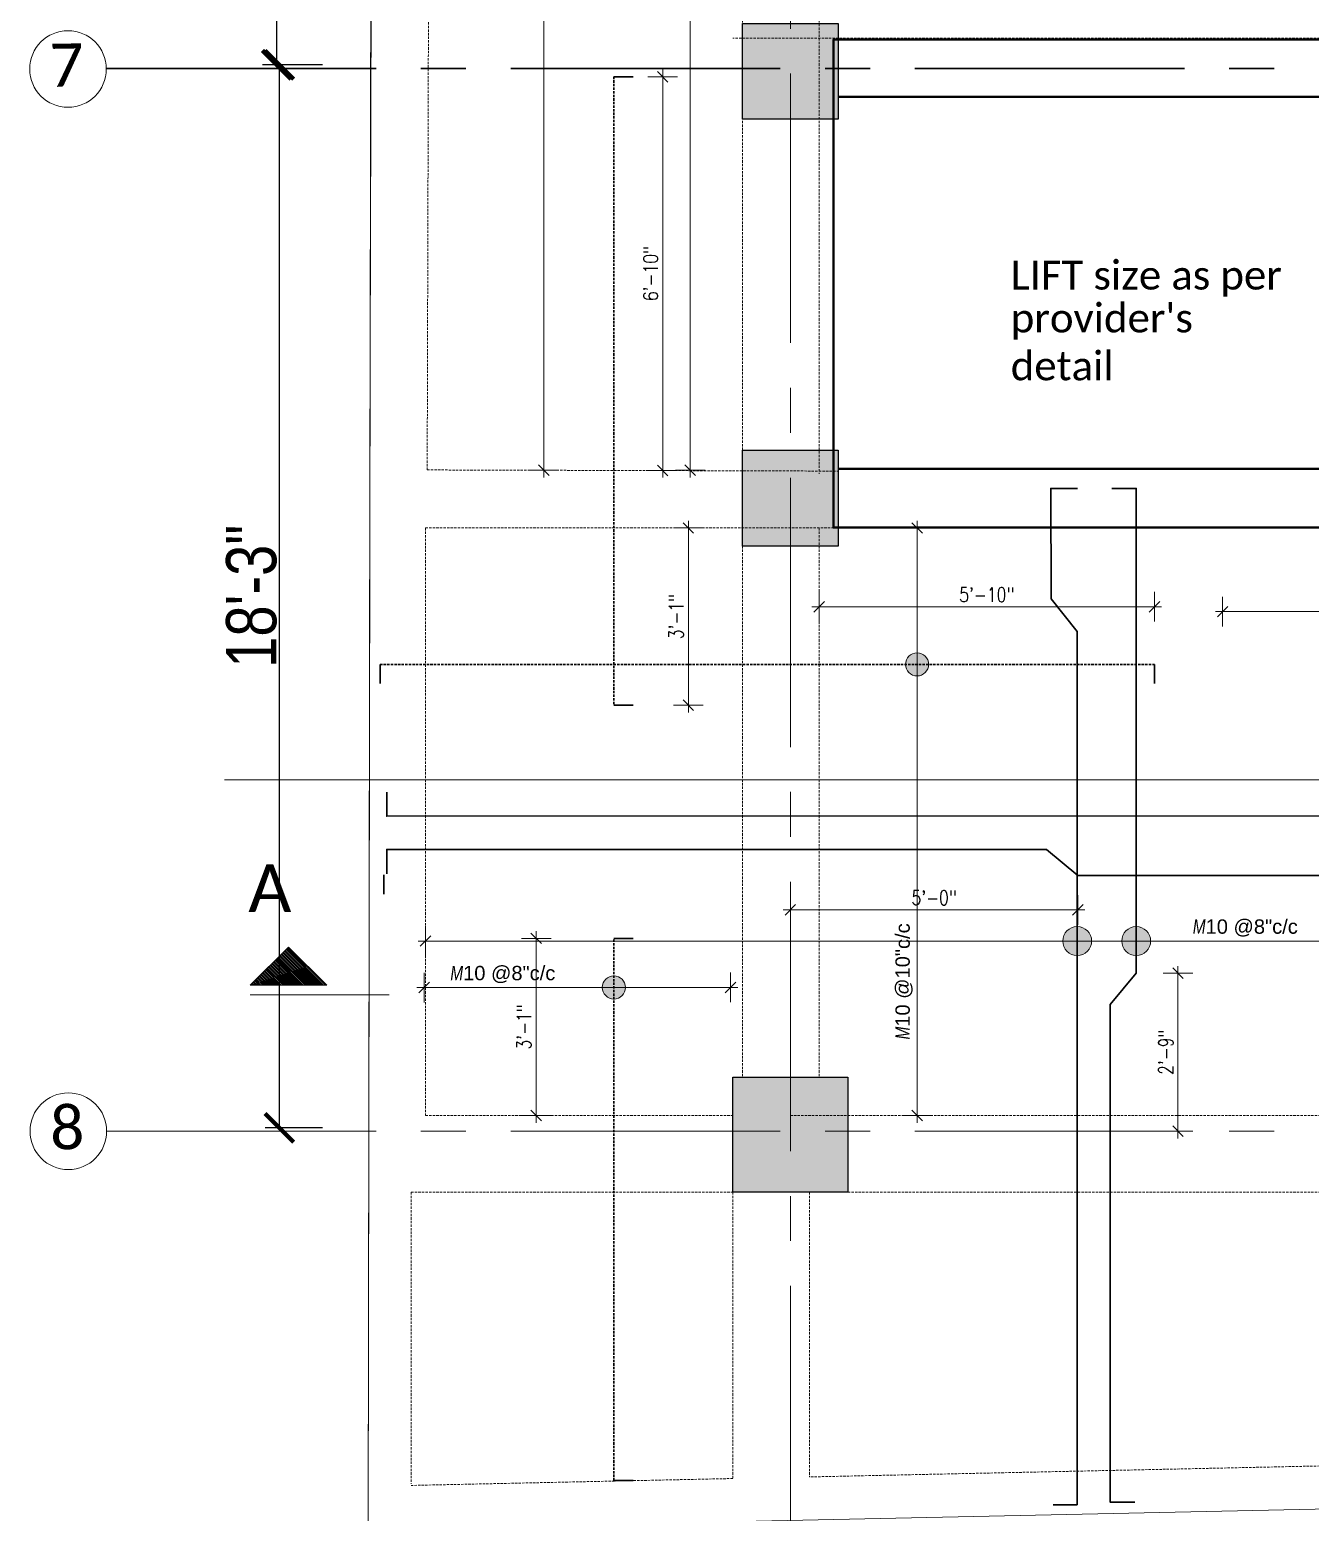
# Model space of a CAD drawing. Header units: inches. Extents: x 0 to 162649, y -36601 to -26324.
# Drawn here: x 156016.3 to 156283.7, y -27656 to -27346.3 of the extents above; entities that cross this region are included whole.
import ezdxf

# ---------------------------------------------------------------- set-up
doc = ezdxf.new("R2010")
doc.units = ezdxf.units.IN
doc.header["$MEASUREMENT"] = 0
doc.linetypes.add('CENTER2', pattern=[1.125, 0.75, -0.125, 0.125, -0.125])
doc.linetypes.add('DASHED', pattern=[0.75, 0.5, -0.25])
for name, color, linetype, lineweight in [('Dim', 1, 'Continuous', 13), ('dimention', 1, 'Continuous', 13), ('hatch', 252, 'Continuous', 0), ('Line', 31, 'Continuous', 5), ('OL_AR_Center line', 253, 'CENTER2', 13), ('OL_AR_Hatch', 253, 'Continuous', 0), ('OL_AR_SYMBOL', 1, 'Continuous', 5), ('OL_AR_Text', 140, 'Continuous', 5), ('Rein', 3, 'Continuous', 30)]:
    doc.layers.add(name, color=color, linetype=linetype, lineweight=lineweight)
doc.styles.add('1-16 Annotative Text', font='calibri.ttf', dxfattribs={"height": 0.0625})
doc.styles.add('1-8 Annotative Text', font='calibri.ttf', dxfattribs={"height": 0.125})
doc.styles.add('Arial', font='arial.ttf', dxfattribs={"width": 0.8})
doc.styles.add('rmtext', font='romans.shx', dxfattribs={"width": 0.8})
doc.dimstyles.new('Copy of DIM 48', dxfattribs={"dimscale": 48, "dimtxt": 0.0625, "dimasz": 0.046875, "dimexe": 0.0625, "dimexo": 0.015625, "dimgap": 0.015625, "dimtad": 3, "dimdec": 1, "dimzin": 3, "dimdsep": 46, "dimlunit": 4, "dimtxsty": 'rmtext', "dimblk": 'OBLIQUE', "dimcen": 0.09375, "dimdle": 0.03125, "dimclrd": 1, "dimclre": 1, "dimclrt": 2, "dimadec": 0, "dimazin": 0, "dimtfac": 0.75, "dimtdec": 1, "dimtix": 1, "dimtmove": 0, "dimatfit": 3, "dimfxl": 0.0625, "dimfxlon": 1, "dimfrac": 1, "dimtolj": 1, "dimtzin": 0, "dimlwd": -1, "dimlwe": 5, "dimarcsym": 0})
doc.dimstyles.new('Dim_OLA', dxfattribs={"dimscale": 1.5, "dimtxt": 7, "dimasz": 4, "dimexe": 2, "dimexo": 0.5, "dimgap": 0.3, "dimtad": 1, "dimdec": 0, "dimzin": 0, "dimdsep": 46, "dimlunit": 3, "dimtxsty": 'Arial', "dimblk": 'ARCHTICK', "dimcen": 0.05, "dimadec": 0, "dimazin": 0, "dimtfac": 1, "dimtdec": 0, "dimtix": 1, "dimtmove": 2, "dimatfit": 3, "dimldrblk": 'DOT', "dimfxl": 6, "dimfxlon": 1, "dimtolj": 1, "dimtzin": 0, "dimarcsym": 0})

# ---------------------------------------------------------------- blocks, each defined once
blk = doc.blocks.new('_Oblique')
for p, q in [((-0.49, -0.49), (0.49, 0.49)), ((0, -1.37), (0, 1.38))]:
    blk.add_line(p, q)
blk = doc.blocks.new('*D987')
at = {"layer": 'Defpoints', "color": 0, "transparency": 16777216}
for p in [(156201.56, -27450.4), (156201.59, -27450.4), (156200.35, -27573.09)]:
    blk.add_point(p, dxfattribs=at)
at = {"layer": 'dimention', "color": 1, "transparency": 16777216}
blk.add_line((156201.56, -27574.59), (156201.56, -27448.9), dxfattribs=at)
at = {"layer": 'dimention', "color": 1, "lineweight": 5, "transparency": 16777216}
for p, q in [((156201.56, -27450.4), (156198.56, -27450.4)), ((156201.1, -27573.09), (156204.56, -27573.09))]:
    blk.add_line(p, q, dxfattribs=at)
at = {"layer": 'dimention', "color": 1, "transparency": 16777216, "xscale": 2.25, "yscale": 2.25, "zscale": 2.25}
for p, rotation in [((156201.56, -27450.4), 90), ((156201.56, -27573.09), 270)]:
    blk.add_blockref('_Oblique', p, dxfattribs=dict(at, rotation=rotation))
at = {"layer": 'dimention', "color": 2, "transparency": 16777216, "insert": (156198.84, -27545.09), "char_height": 3, "attachment_point": 5, "rotation": 90, "style": 'rmtext'}
blk.add_mtext('\\A1;{\\Fgothici|c0;M\\fArial|b0|i0|c0|p34;\\W1;10 @10"c/c}', dxfattribs=at)
blk = doc.blocks.new('*D1087')
at = {"layer": 'Defpoints', "color": 0, "transparency": 16777216}
for p in [(156251.11, -27466.85), (156181.11, -27478.89), (156251.11, -27478.89)]:
    blk.add_point(p, dxfattribs=at)
at = {"layer": 'dimention', "color": 1, "lineweight": 5, "transparency": 16777216}
for p, q in [((156181.11, -27469.85), (156181.11, -27463.85)), ((156251.11, -27469.85), (156251.11, -27463.85))]:
    blk.add_line(p, q, dxfattribs=at)
at = {"layer": 'dimention', "color": 1, "transparency": 16777216}
blk.add_line((156179.61, -27466.85), (156252.61, -27466.85), dxfattribs=at)
at = {"layer": 'dimention', "color": 1, "transparency": 16777216, "xscale": 2.25, "yscale": 2.25, "zscale": 2.25, "rotation": 180}
blk.add_blockref('_Oblique', (156181.11, -27466.85), dxfattribs=at)
at = {"layer": 'dimention', "color": 1, "transparency": 16777216, "xscale": 2.25, "yscale": 2.25, "zscale": 2.25}
blk.add_blockref('_Oblique', (156251.11, -27466.85), dxfattribs=at)
at = {"layer": 'dimention', "color": 2, "transparency": 16777216, "insert": (156216.11, -27464.32), "char_height": 3, "attachment_point": 5, "style": 'rmtext'}
blk.add_mtext('\\A1;5\'-10"', dxfattribs=at)
blk = doc.blocks.new('*D1005')
at = {"layer": 'Defpoints', "color": 0, "transparency": 16777216}
for p in [(156098.94, -27531.94), (156300.97, -27536.65), (156300.97, -27536.65)]:
    blk.add_point(p, dxfattribs=at)
at = {"layer": 'dimention', "color": 1, "transparency": 16777216}
blk.add_line((156097.44, -27536.65), (156302.47, -27536.65), dxfattribs=at)
at = {"layer": 'dimention', "color": 1, "lineweight": 5, "transparency": 16777216}
for p, q in [((156098.94, -27533.65), (156098.94, -27539.65)), ((156300.97, -27536.65), (156300.97, -27533.65))]:
    blk.add_line(p, q, dxfattribs=at)
at = {"layer": 'dimention', "color": 1, "transparency": 16777216, "xscale": 2.25, "yscale": 2.25, "zscale": 2.25, "rotation": 180}
blk.add_blockref('_Oblique', (156098.94, -27536.65), dxfattribs=at)
at = {"layer": 'dimention', "color": 1, "transparency": 16777216, "xscale": 2.25, "yscale": 2.25, "zscale": 2.25}
blk.add_blockref('_Oblique', (156300.97, -27536.65), dxfattribs=at)
at = {"layer": 'dimention', "color": 2, "transparency": 16777216, "insert": (156270.09, -27533.93), "char_height": 3, "attachment_point": 5, "style": 'rmtext'}
blk.add_mtext('\\A1;{\\Fgothici|c0;M\\fArial|b0|i0|c0|p34;\\W1;10 @8"c/c}', dxfattribs=at)
blk = doc.blocks.new('*D1105')
at = {"layer": 'Defpoints', "color": 0, "transparency": 16777216}
for p in [(156122.06, -27536.09), (156138.26, -27536.09), (156138.26, -27573.09)]:
    blk.add_point(p, dxfattribs=at)
at = {"layer": 'dimention', "color": 1, "lineweight": 5, "transparency": 16777216}
for p, q in [((156125.06, -27536.09), (156119.06, -27536.09)), ((156125.06, -27573.09), (156119.06, -27573.09))]:
    blk.add_line(p, q, dxfattribs=at)
at = {"layer": 'dimention', "color": 1, "transparency": 16777216}
blk.add_line((156122.06, -27574.59), (156122.06, -27534.59), dxfattribs=at)
at = {"layer": 'dimention', "color": 1, "transparency": 16777216, "xscale": 2.25, "yscale": 2.25, "zscale": 2.25}
for p, rotation in [((156122.06, -27536.09), 90), ((156122.06, -27573.09), 270)]:
    blk.add_blockref('_Oblique', p, dxfattribs=dict(at, rotation=rotation))
at = {"layer": 'dimention', "color": 2, "transparency": 16777216, "insert": (156119.52, -27554.59), "char_height": 3, "attachment_point": 5, "rotation": 90, "style": 'rmtext'}
blk.add_mtext('\\A1;3\'-1"', dxfattribs=at)
blk = doc.blocks.new('*D1014')
at = {"layer": 'Defpoints', "color": 0, "transparency": 16777216}
for p in [(156123.64, -27166.34), (156123.68, -27166.34), (156120.1, -27438.34)]:
    blk.add_point(p, dxfattribs=at)
at = {"layer": 'dimention', "color": 1, "transparency": 16777216}
blk.add_line((156123.64, -27439.84), (156123.64, -27164.84), dxfattribs=at)
at = {"layer": 'dimention', "color": 1, "lineweight": 5, "transparency": 16777216}
for p, q in [((156123.64, -27166.34), (156120.64, -27166.34)), ((156120.85, -27438.34), (156126.64, -27438.34))]:
    blk.add_line(p, q, dxfattribs=at)
at = {"layer": 'dimention', "color": 1, "transparency": 16777216, "xscale": 2.25, "yscale": 2.25, "zscale": 2.25}
for p, rotation in [((156123.64, -27166.34), 90), ((156123.64, -27438.34), 270)]:
    blk.add_blockref('_Oblique', p, dxfattribs=dict(at, rotation=rotation))
at = {"layer": 'dimention', "color": 2, "transparency": 16777216, "insert": (156120.92, -27253.33), "char_height": 3, "attachment_point": 5, "rotation": 90, "style": 'rmtext'}
blk.add_mtext('\\A1;{\\Fgothici|c0;M\\fArial|b0|i0|c0|p34;\\W1;10 @8"c/c}', dxfattribs=at)
blk = doc.blocks.new('*D1015')
at = {"layer": 'Defpoints', "color": 0, "transparency": 16777216}
for p in [(156154.2, -27166.34), (156154.24, -27166.34), (156150.66, -27438.34)]:
    blk.add_point(p, dxfattribs=at)
at = {"layer": 'dimention', "color": 1, "transparency": 16777216}
blk.add_line((156154.2, -27439.84), (156154.2, -27164.84), dxfattribs=at)
at = {"layer": 'dimention', "color": 1, "lineweight": 5, "transparency": 16777216}
for p, q in [((156154.2, -27166.34), (156151.2, -27166.34)), ((156151.41, -27438.34), (156157.2, -27438.34))]:
    blk.add_line(p, q, dxfattribs=at)
at = {"layer": 'dimention', "color": 1, "transparency": 16777216, "xscale": 2.25, "yscale": 2.25, "zscale": 2.25}
for p, rotation in [((156154.2, -27166.34), 90), ((156154.2, -27438.34), 270)]:
    blk.add_blockref('_Oblique', p, dxfattribs=dict(at, rotation=rotation))
at = {"layer": 'dimention', "color": 2, "transparency": 16777216, "insert": (156151.49, -27253.33), "char_height": 3, "attachment_point": 5, "rotation": 90, "style": 'rmtext'}
blk.add_mtext('\\A1;{\\Fgothici|c0;M\\fArial|b0|i0|c0|p34;\\W1;10 @8"c/c}', dxfattribs=at)
blk = doc.blocks.new('*D1025')
at = {"layer": 'Defpoints', "color": 0, "transparency": 16777216}
for p in [(156265.36, -27466.73), (156647.11, -27467.87), (156647.11, -27467.87)]:
    blk.add_point(p, dxfattribs=at)
at = {"layer": 'dimention', "color": 1, "lineweight": 5, "transparency": 16777216}
for p, q in [((156647.11, -27467.87), (156647.11, -27464.87)), ((156265.36, -27467.48), (156265.36, -27470.87))]:
    blk.add_line(p, q, dxfattribs=at)
at = {"layer": 'dimention', "color": 1, "transparency": 16777216}
blk.add_line((156263.86, -27467.87), (156648.61, -27467.87), dxfattribs=at)
at = {"layer": 'dimention', "color": 1, "transparency": 16777216, "xscale": 2.25, "yscale": 2.25, "zscale": 2.25, "rotation": 180}
blk.add_blockref('_Oblique', (156265.36, -27467.87), dxfattribs=at)
at = {"layer": 'dimention', "color": 1, "transparency": 16777216, "xscale": 2.25, "yscale": 2.25, "zscale": 2.25}
blk.add_blockref('_Oblique', (156647.11, -27467.87), dxfattribs=at)
at = {"layer": 'dimention', "color": 2, "transparency": 16777216, "insert": (156577.83, -27465.15), "char_height": 3, "attachment_point": 5, "style": 'rmtext'}
blk.add_mtext('\\A1;{\\Fgothici|c0;\\W0.75;M\\A1;\\fArial|b0|i0|c0|p34;\\W1;10 @8"c/c}', dxfattribs=at)
blk = doc.blocks.new('*D1152')
at = {"layer": 'Defpoints', "color": 0, "transparency": 16777216}
for p in [(156247.31, -27543.37), (156256.03, -27543.37), (156241.89, -27576.37)]:
    blk.add_point(p, dxfattribs=at)
at = {"layer": 'dimention', "color": 1, "transparency": 16777216}
blk.add_line((156256.03, -27577.87), (156256.03, -27541.87), dxfattribs=at)
at = {"layer": 'dimention', "color": 1, "lineweight": 5, "transparency": 16777216}
for p, q in [((156253.03, -27543.37), (156259.03, -27543.37)), ((156253.03, -27576.37), (156259.03, -27576.37))]:
    blk.add_line(p, q, dxfattribs=at)
at = {"layer": 'dimention', "color": 1, "transparency": 16777216, "xscale": 2.25, "yscale": 2.25, "zscale": 2.25}
for p, rotation in [((156256.03, -27543.37), 90), ((156256.03, -27576.37), 270)]:
    blk.add_blockref('_Oblique', p, dxfattribs=dict(at, rotation=rotation))
at = {"layer": 'dimention', "color": 2, "transparency": 16777216, "insert": (156253.5, -27559.87), "char_height": 3, "attachment_point": 5, "rotation": 90, "style": 'rmtext'}
blk.add_mtext('\\A1;2\'-9"', dxfattribs=at)
blk = doc.blocks.new('*D1153')
at = {"layer": 'Defpoints', "color": 0, "transparency": 16777216}
for p in [(156138.26, -27356.17), (156148.46, -27356.17), (156138.26, -27438.39)]:
    blk.add_point(p, dxfattribs=at)
at = {"layer": 'dimention', "color": 1, "lineweight": 5, "transparency": 16777216}
for p, q in [((156145.46, -27356.17), (156151.46, -27356.17)), ((156145.46, -27438.39), (156151.46, -27438.39))]:
    blk.add_line(p, q, dxfattribs=at)
at = {"layer": 'dimention', "color": 1, "transparency": 16777216}
blk.add_line((156148.46, -27439.89), (156148.46, -27354.67), dxfattribs=at)
at = {"layer": 'dimention', "color": 1, "transparency": 16777216, "xscale": 2.25, "yscale": 2.25, "zscale": 2.25}
for p, rotation in [((156148.46, -27356.17), 90), ((156148.46, -27438.39), 270)]:
    blk.add_blockref('_Oblique', p, dxfattribs=dict(at, rotation=rotation))
at = {"layer": 'dimention', "color": 2, "transparency": 16777216, "insert": (156145.93, -27397.28), "char_height": 3, "attachment_point": 5, "rotation": 90, "style": 'rmtext'}
blk.add_mtext('\\A1;6\'-10"', dxfattribs=at)
blk = doc.blocks.new('*D1154')
at = {"layer": 'Defpoints', "color": 0, "transparency": 16777216}
for p in [(156138.26, -27450.4), (156153.81, -27450.4), (156142.26, -27487.4)]:
    blk.add_point(p, dxfattribs=at)
at = {"layer": 'dimention', "color": 1, "transparency": 16777216}
blk.add_line((156153.81, -27488.9), (156153.81, -27448.9), dxfattribs=at)
at = {"layer": 'dimention', "color": 1, "lineweight": 5, "transparency": 16777216}
for p, q in [((156150.81, -27450.4), (156156.81, -27450.4)), ((156150.81, -27487.4), (156156.81, -27487.4))]:
    blk.add_line(p, q, dxfattribs=at)
at = {"layer": 'dimention', "color": 1, "transparency": 16777216, "xscale": 2.25, "yscale": 2.25, "zscale": 2.25}
for p, rotation in [((156153.81, -27450.4), 90), ((156153.81, -27487.4), 270)]:
    blk.add_blockref('_Oblique', p, dxfattribs=dict(at, rotation=rotation))
at = {"layer": 'dimention', "color": 2, "transparency": 16777216, "insert": (156151.27, -27468.9), "char_height": 3, "attachment_point": 5, "rotation": 90, "style": 'rmtext'}
blk.add_mtext('\\A1;3\'-1"', dxfattribs=at)
blk = doc.blocks.new('*D1159')
at = {"layer": 'Defpoints', "color": 0, "transparency": 16777216}
for p in [(156175.11, -27522.94), (156235.11, -27522.94), (156175.11, -27530.16)]:
    blk.add_point(p, dxfattribs=at)
at = {"layer": 'dimention', "color": 1, "lineweight": 5, "transparency": 16777216}
for p, q in [((156175.11, -27527.16), (156175.11, -27533.16)), ((156235.11, -27527.16), (156235.11, -27533.16))]:
    blk.add_line(p, q, dxfattribs=at)
at = {"layer": 'dimention', "color": 1, "transparency": 16777216}
blk.add_line((156236.61, -27530.16), (156173.61, -27530.16), dxfattribs=at)
at = {"layer": 'dimention', "color": 1, "transparency": 16777216, "xscale": 2.25, "yscale": 2.25, "zscale": 2.25, "rotation": 180}
blk.add_blockref('_Oblique', (156175.11, -27530.16), dxfattribs=at)
at = {"layer": 'dimention', "color": 1, "transparency": 16777216, "xscale": 2.25, "yscale": 2.25, "zscale": 2.25}
blk.add_blockref('_Oblique', (156235.11, -27530.16), dxfattribs=at)
at = {"layer": 'dimention', "color": 2, "transparency": 16777216, "insert": (156205.11, -27527.63), "char_height": 3, "attachment_point": 5, "style": 'rmtext'}
blk.add_mtext('\\A1;5\'-0"', dxfattribs=at)
blk = doc.blocks.new('*D1058')
at = {"layer": 'Defpoints', "color": 0, "transparency": 16777216}
for p in [(156098.65, -27546.36), (156162.61, -27546.36), (156162.61, -27546.36)]:
    blk.add_point(p, dxfattribs=at)
at = {"layer": 'dimention', "color": 1, "lineweight": 5, "transparency": 16777216}
for p, q in [((156098.65, -27546.36), (156098.65, -27543.36)), ((156162.61, -27546.36), (156162.61, -27543.36))]:
    blk.add_line(p, q, dxfattribs=at)
at = {"layer": 'dimention', "color": 1, "transparency": 16777216}
blk.add_line((156097.15, -27546.36), (156164.11, -27546.36), dxfattribs=at)
at = {"layer": 'dimention', "color": 1, "transparency": 16777216, "xscale": 2.25, "yscale": 2.25, "zscale": 2.25, "rotation": 180}
blk.add_blockref('_Oblique', (156098.65, -27546.36), dxfattribs=at)
at = {"layer": 'dimention', "color": 1, "transparency": 16777216, "xscale": 2.25, "yscale": 2.25, "zscale": 2.25}
blk.add_blockref('_Oblique', (156162.61, -27546.36), dxfattribs=at)
at = {"layer": 'dimention', "color": 2, "transparency": 16777216, "insert": (156115.08, -27543.64), "char_height": 3, "attachment_point": 5, "style": 'rmtext'}
blk.add_mtext('\\A1;{\\Fgothici|c0;M\\fArial|b0|i0|c0|p34;\\W1;10 @8"c/c}', dxfattribs=at)
blk = doc.blocks.new('_ArchTick')
at = {"color": 0, "linetype": 'ByBlock', "const_width": 0.15}
blk.add_lwpolyline([(-0.5, -0.5), (0.5, 0.5)], dxfattribs=at)
blk = doc.blocks.new('*D1420')
at = {"layer": 'Defpoints', "color": 0, "transparency": 16777216}
for p in [(156175.11, -27588.37), (156415.11, -27588.37), (156415.11, -27677.08)]:
    blk.add_point(p, dxfattribs=at)
at = {"layer": 'OL_AR_Text', "color": 0, "lineweight": -2, "transparency": 16777216}
for p, q in [((156175.11, -27668.08), (156175.11, -27680.08)), ((156415.11, -27668.08), (156415.11, -27680.08)), ((156175.11, -27677.08), (156415.11, -27677.08))]:
    blk.add_line(p, q, dxfattribs=at)
at = {"layer": 'OL_AR_Text', "color": 0, "lineweight": -2, "transparency": 16777216, "xscale": 6, "yscale": 6, "zscale": 6, "rotation": 180}
blk.add_blockref('_ArchTick', (156175.11, -27677.08), dxfattribs=at)
at = {"layer": 'OL_AR_Text', "color": 0, "lineweight": -2, "transparency": 16777216, "xscale": 6, "yscale": 6, "zscale": 6}
blk.add_blockref('_ArchTick', (156415.11, -27677.08), dxfattribs=at)
at = {"layer": 'OL_AR_Text', "color": 0, "transparency": 16777216, "insert": (156295.11, -27671.27), "char_height": 10.5, "attachment_point": 5, "style": 'Arial'}
blk.add_mtext('\\A1;19\'-9"', dxfattribs=at)
blk = doc.blocks.new('_Dot')
at = {"color": 0, "linetype": 'ByBlock', "lineweight": -2}
blk.add_line((-0.5, 0), (-1, 0), dxfattribs=at)
at = {"color": 0, "linetype": 'ByBlock', "const_width": 0.5}
blk.add_lwpolyline([(-0.25, 0, 1), (0.25, 0, 1)], format="xyb", close=True, dxfattribs=at)
blk = doc.blocks.new('*D1421')
at = {"layer": 'Defpoints', "color": 0, "transparency": 16777216}
for p in [(156068.43, -27353.68), (156087.47, -27353.68), (156114.48, -27575.65)]:
    blk.add_point(p, dxfattribs=at)
at = {"layer": 'OL_AR_Text', "color": 0, "lineweight": -2, "transparency": 16777216}
for p, q in [((156077.43, -27353.68), (156065.43, -27353.68)), ((156068.43, -27575.65), (156068.43, -27353.68)), ((156077.43, -27575.65), (156065.43, -27575.65))]:
    blk.add_line(p, q, dxfattribs=at)
at = {"layer": 'OL_AR_Text', "color": 0, "lineweight": -2, "transparency": 16777216, "xscale": 6, "yscale": 6, "zscale": 6}
for p, rotation in [((156068.43, -27353.68), 90), ((156068.43, -27575.65), 270)]:
    blk.add_blockref('_ArchTick', p, dxfattribs=dict(at, rotation=rotation))
at = {"layer": 'OL_AR_Text', "color": 0, "transparency": 16777216, "insert": (156062.62, -27464.67), "char_height": 10.5, "attachment_point": 5, "rotation": 90, "style": 'Arial'}
blk.add_mtext('\\A1;18\'-3"', dxfattribs=at)
blk = doc.blocks.new('*D1422')
at = {"layer": 'Defpoints', "color": 0, "transparency": 16777216}
for p in [(156067.89, -27156.59), (156087.81, -27156.59), (156087.47, -27353.68)]:
    blk.add_point(p, dxfattribs=at)
at = {"layer": 'OL_AR_Text', "color": 0, "lineweight": -2, "transparency": 16777216}
for p, q in [((156076.89, -27156.59), (156064.89, -27156.59)), ((156067.89, -27353.68), (156067.89, -27156.59)), ((156076.89, -27353.68), (156064.89, -27353.68))]:
    blk.add_line(p, q, dxfattribs=at)
at = {"layer": 'OL_AR_Text', "color": 0, "lineweight": -2, "transparency": 16777216, "xscale": 6, "yscale": 6, "zscale": 6}
for p, rotation in [((156067.89, -27156.59), 90), ((156067.89, -27353.68), 270)]:
    blk.add_blockref('_ArchTick', p, dxfattribs=dict(at, rotation=rotation))
at = {"layer": 'OL_AR_Text', "color": 0, "transparency": 16777216, "insert": (156062.08, -27255.14), "char_height": 10.5, "attachment_point": 5, "rotation": 90, "style": 'Arial'}
blk.add_mtext('\\A1;16\'-9"', dxfattribs=at)

msp = doc.modelspace()

# ---------------------------------------------------------------- hatches: boundary and pattern name
at = {"layer": 'Dim'}
h = msp.add_hatch(dxfattribs=at)
h.set_pattern_fill('ANSI31', color=256, scale=2, angle=270)
h.set_pattern_definition([(315, (227875.4915, 286373.48367), (0.1767766953, 0.1767766953), [])])
h.paths.add_polyline_path([(156070.36, -27545.9), (156078.36, -27545.9), (156070.36, -27537.9), (156062.36, -27545.9)])
at = {"layer": 'dimention'}
h = msp.add_hatch(color=256, dxfattribs=at)
h.dxf.hatch_style = 1
h.paths.add_polyline_path([(156201.56, -27476.47, 0.414214), (156199.14, -27478.89, 0.414214), (156201.56, -27481.3)])
h.paths.add_polyline_path([(156203.97, -27478.89, 0.414214), (156201.56, -27476.47), (156201.56, -27481.3, 0.414214)])
h = msp.add_hatch(color=256, dxfattribs=at)
h.dxf.hatch_style = 1
h.paths.add_polyline_path([(156234.99, -27533.63, 0.414214), (156231.97, -27536.65, 0.414214), (156234.99, -27539.67)])
h.paths.add_polyline_path([(156238, -27536.65, 0.414214), (156234.99, -27533.63), (156234.99, -27539.67, 0.414214)])
h = msp.add_hatch(color=256, dxfattribs=at)
h.dxf.hatch_style = 1
h.paths.add_polyline_path([(156247.31, -27533.63, 0.414214), (156244.3, -27536.65, 0.414214), (156247.31, -27539.67)])
h.paths.add_polyline_path([(156250.33, -27536.65, 0.414214), (156247.31, -27533.63), (156247.31, -27539.67, 0.414214)])
h = msp.add_hatch(color=256, dxfattribs=at)
h.dxf.hatch_style = 1
h.paths.add_polyline_path([(156138.26, -27543.94, 0.414214), (156135.84, -27546.35, 0.414214), (156138.26, -27548.77)])
h.paths.add_polyline_path([(156140.67, -27546.35, 0.414214), (156138.26, -27543.94), (156138.26, -27548.77, 0.414214)])
at = {"layer": 'hatch'}
h = msp.add_hatch(color=256, dxfattribs=at)
h.dxf.hatch_style = 1
h.paths.add_polyline_path([(156185.11, -27345.03), (156185.11, -27365.03), (156165.11, -27365.03), (156165.11, -27345.03)])
h = msp.add_hatch(color=256, dxfattribs=at)
h.dxf.hatch_style = 1
h.paths.add_polyline_path([(156185.11, -27434.17), (156185.11, -27454.17), (156165.11, -27454.17), (156165.11, -27434.17)])
h = msp.add_hatch(color=256, dxfattribs=at)
h.dxf.hatch_style = 1
h.paths.add_polyline_path([(156187.11, -27565.09), (156187.11, -27589.09), (156163.11, -27589.09), (156163.11, -27565.09)])

# ---------------------------------------------------------------- linework, layer by layer
for points in [[(156185.11, -27345.03), (156185.11, -27365.03), (156165.11, -27365.03), (156165.11, -27345.03), (156185.11, -27345.03)], [(156185.11, -27434.17), (156185.11, -27454.17), (156165.11, -27454.17), (156165.11, -27434.17), (156185.11, -27434.17)], [(156187.11, -27565.09), (156187.11, -27589.09), (156163.11, -27589.09), (156163.11, -27565.09), (156187.11, -27565.09)]]:
    msp.add_lwpolyline(points)
at = {"layer": 'Dim'}
for p, q in [((156070.36, -27537.9), (156062.36, -27545.9)), ((156070.36, -27537.9), (156078.36, -27545.9)), ((156078.36, -27545.9), (156062.36, -27545.9)), ((156062.36, -27545.9), (156070.36, -27545.9)), ((156091.36, -27547.9), (156062.36, -27547.9))]:
    msp.add_line(p, q, dxfattribs=at)
at = {"layer": 'dimention'}
for p, q in [((156087.29, -27439.12), (156088.04, -27166.31)), ((156056.96, -27503.02), (156783.92, -27503.02))]:
    msp.add_line(p, q, dxfattribs=at)
for centre, radius in [((156024.3, -27354.56), 8), ((156201.56, -27478.89), 2.41), ((156234.99, -27536.65), 3.02), ((156247.31, -27536.65), 3.02), ((156138.26, -27546.35), 2.41), ((156024.37, -27576.37), 8)]:
    msp.add_circle(centre, radius, dxfattribs=at)
at = {"layer": 'Line'}
msp.add_lwpolyline([(156086.94, -27659.53), (156088.16, -26960.37), (156630.81, -26960.37), (156630.81, -26397.37), (156844.87, -26397.37), (156861.58, -26603.1), (156878.26, -26602.06), (156886.82, -26833.05), (156881.52, -26987.37), (157037.81, -26987.37), (157037.64, -27364.26), (156754.74, -27364.12), (156744.79, -27645.43)], close=True, dxfattribs=at)
at = {"layer": 'OL_AR_Center line', "ltscale": 75}
for p, q in [((156175.11, -26343.02), (156175.11, -27705.5)), ((156032.37, -27354.4), (157207.7, -27354.4)), ((156032.37, -27354.49), (157207.7, -27354.49)), ((156032.37, -27576.37), (157207.7, -27576.37))]:
    msp.add_line(p, q, dxfattribs=at)
at = {"layer": 'OL_AR_Hatch'}
msp.add_lwpolyline([(156750.35, -27488.12), (156744.79, -27645.43), (156086.94, -27659.53), (156087.32, -27439.12), (156087.32, -27439.12), (156087.32, -27439.12), (156087.32, -27439.12), (156088.04, -27166.31), (156088.04, -27166.31), (156088.16, -26960.37), (156630.81, -26960.37)], dxfattribs=at)
at = {"layer": 'OL_AR_Hatch', "lineweight": 40}
for points in [[(156185.11, -27360.4), (156291.7, -27360.4), (156291.7, -27360.4), (156300.7, -27360.4), (156300.7, -27348.4), (156184.11, -27348.4), (156184.11, -27450.31), (156300.7, -27450.31), (156300.7, -27438.03), (156291.7, -27438.03)], [(156291.7, -27438.03), (156291.7, -27438.03), (156185.11, -27438.03)]]:
    msp.add_lwpolyline(points, dxfattribs=at)
at = {"layer": 'OL_AR_SYMBOL', "linetype": 'DASHED'}
msp.add_line((156099.29, -27438.28), (156100.04, -27166.34), dxfattribs=at)
for points in [[(156165.11, -27008.37), (156165.11, -27439.12)], [(156181.11, -27008.37), (156181.11, -27439.12)], [(156404.15, -27348.12), (156163.11, -27348.12)], [(156099.29, -27438.28), (156185.11, -27438.52)], [(156087.28, -27450.4), (156087.3, -27450.4)], [(156098.94, -27450.4), (156098.94, -27573.09)], [(156098.94, -27450.4), (156415.11, -27450.4)], [(156165.11, -27450.4), (156165.11, -27565.09)], [(156181.11, -27450.4), (156181.11, -27565.09)], [(156098.94, -27573.09), (156163.11, -27573.09)], [(156175.11, -27573.09), (156643.11, -27573.09)], [(156095.94, -27589.09), (156095.94, -27649.99)], [(156095.94, -27589.09), (156163.11, -27589.09)], [(156163.11, -27589.09), (156163.11, -27648.89)], [(156179.11, -27589.09), (156179.11, -27648.55)], [(156187.11, -27589.09), (156403.11, -27589.09)], [(156407.11, -27643.66), (156179.11, -27648.55)], [(156163.11, -27648.89), (156095.94, -27650.33), (156095.94, -27650.33)]]:
    msp.add_lwpolyline(points, dxfattribs=at)
at = {"layer": 'Rein', "linetype": 'DASHED'}
for p, q in [((156138.26, -27356.17), (156138.26, -27487.4)), ((156089.44, -27478.89), (156251.11, -27478.89)), ((156138.26, -27649.33), (156138.26, -27536.09))]:
    msp.add_line(p, q, dxfattribs=at)
at = {"layer": 'Rein'}
for p, q in [((156142.26, -27356.17), (156138.26, -27356.17)), ((156089.44, -27482.89), (156089.44, -27478.89)), ((156251.11, -27482.89), (156251.11, -27478.89)), ((156142.26, -27487.4), (156138.26, -27487.4)), ((156090.24, -27526.85), (156090.24, -27522.85)), ((156142.26, -27536.09), (156138.26, -27536.09)), ((156142.26, -27649.33), (156138.26, -27649.33))]:
    msp.add_line(p, q, dxfattribs=at)
for points in [[(156229.98, -27654.35), (156234.96, -27654.35), (156235.02, -27472), (156229.53, -27465.17), (156229.48, -27442.13), (156235.07, -27442.13)], [(156242.2, -27442.13), (156247.31, -27442.13), (156247.31, -27543.37), (156241.89, -27549.91), (156241.89, -27653.86), (156247.01, -27653.86)], [(156090.85, -27505.6), (156090.85, -27510.58), (156355.11, -27510.52), (156361.94, -27505.04), (156495.11, -27505.1), (156495.11, -27510.69)], [(156421.2, -27517.82), (156421.2, -27522.94), (156235.11, -27522.94), (156228.57, -27517.51), (156090.85, -27517.51), (156090.85, -27522.63)]]:
    msp.add_lwpolyline(points, dxfattribs=at)

# ---------------------------------------------------------------- texts
at = {"layer": 'dimention', "style": '1-16 Annotative Text'}
for s, p in [('7', (156020.54, -27358.31)), ('8', (156020.65, -27580.19))]:
    msp.add_text(s, height=9, rotation=1, dxfattribs=at).set_placement(p)
at = {"layer": 'OL_AR_Text', "attachment_point": 1}
for s, insert, char_height, width, style in [('\\A1;LIFT size as per ', (156221.12, -27394.61), 6, 56.506, '1-16 Annotative Text'), ("\\A1;provider's detail ", (156221.12, -27403.56), 6, 56.506, '1-16 Annotative Text'), ('A', (156061.93, -27520.62), 10, 7.638413e-317, '1-8 Annotative Text')]:
    msp.add_mtext(s, dxfattribs=dict(at, insert=insert, char_height=char_height, width=width, style=style))

# ---------------------------------------------------------------- dimensions: what is measured, and where the dimension line sits
at = {"layer": 'dimention'}
for base, p1, p2, text, picture, middle in [((156123.64, -27166.34), (156120.1, -27438.34), (156123.68, -27166.34), '{\\Fgothici|c0;M\\fArial|b0|i0|c0|p34;\\W1;10 @8"c/c}', '*D1014', (156123.64, -27253.33)), ((156154.2, -27166.34), (156150.66, -27438.34), (156154.24, -27166.34), '{\\Fgothici|c0;M\\fArial|b0|i0|c0|p34;\\W1;10 @8"c/c}', '*D1015', (156154.2, -27253.33)), ((156201.56, -27450.4), (156200.35, -27573.09), (156201.59, -27450.4), '{\\Fgothici|c0;M\\fArial|b0|i0|c0|p34;\\W1;10 @10"c/c}', '*D987', (156201.56, -27545.09))]:
    dim = msp.add_linear_dim(base=base, p1=p1, p2=p2, angle=90, text=text, dimstyle='Copy of DIM 48', dxfattribs=at)
    dim.commit()
    dim.dimension.update_dxf_attribs({"geometry": picture, "text_midpoint": middle, "dimtype": 160})
for base, p1, p2, picture, middle in [((156148.46, -27356.17), (156138.26, -27438.39), (156138.26, -27356.17), '*D1153', (156145.93, -27397.28)), ((156153.81, -27450.4), (156142.26, -27487.4), (156138.26, -27450.4), '*D1154', (156151.27, -27468.9)), ((156122.06, -27536.09), (156138.26, -27573.09), (156138.26, -27536.09), '*D1105', (156119.52, -27554.59)), ((156256.03, -27543.37), (156241.89, -27576.37), (156247.31, -27543.37), '*D1152', (156253.5, -27559.87))]:
    dim = msp.add_linear_dim(base=base, p1=p1, p2=p2, angle=90, dimstyle='Copy of DIM 48', dxfattribs=at)
    dim.commit()
    dim.dimension.update_dxf_attribs({"geometry": picture, "text_midpoint": middle})
for base, p1, p2, picture, middle in [((156251.11, -27466.85), (156181.11, -27478.89), (156251.11, -27478.89), '*D1087', (156216.11, -27464.32)), ((156175.11, -27530.16), (156235.11, -27522.94), (156175.11, -27522.94), '*D1159', (156205.11, -27527.63))]:
    dim = msp.add_linear_dim(base=base, p1=p1, p2=p2, dimstyle='Copy of DIM 48', dxfattribs=at)
    dim.commit()
    dim.dimension.update_dxf_attribs({"geometry": picture, "text_midpoint": middle})
for base, p1, p2, text, picture, middle in [((156647.11, -27467.87), (156265.36, -27466.73), (156647.11, -27467.87), '{\\Fgothici|c0;\\W0.75;M\\A1;\\fArial|b0|i0|c0|p34;\\W1;10 @8"c/c}', '*D1025', (156577.83, -27467.87)), ((156300.97, -27536.65), (156098.94, -27531.94), (156300.97, -27536.65), '{\\Fgothici|c0;M\\fArial|b0|i0|c0|p34;\\W1;10 @8"c/c}', '*D1005', (156270.09, -27536.65)), ((156162.61, -27546.36), (156098.65, -27546.36), (156162.61, -27546.36), '{\\Fgothici|c0;M\\fArial|b0|i0|c0|p34;\\W1;10 @8"c/c}', '*D1058', (156115.08, -27546.36))]:
    dim = msp.add_linear_dim(base=base, p1=p1, p2=p2, text=text, dimstyle='Copy of DIM 48', dxfattribs=at)
    dim.commit()
    dim.dimension.update_dxf_attribs({"geometry": picture, "text_midpoint": middle, "dimtype": 160})
at = {"layer": 'OL_AR_Text'}
for base, p1, p2, text, picture, middle in [((156067.89, -27156.59), (156087.47, -27353.68), (156087.81, -27156.59), '16\'-9"', '*D1422', (156062.08, -27255.14)), ((156068.43, -27353.68), (156114.48, -27575.65), (156087.47, -27353.68), '18\'-3"', '*D1421', (156062.62, -27464.67))]:
    dim = msp.add_linear_dim(base=base, p1=p1, p2=p2, angle=90, text=text, dimstyle='Dim_OLA', dxfattribs=at)
    dim.commit()
    dim.dimension.update_dxf_attribs({"geometry": picture, "text_midpoint": middle})
dim = msp.add_linear_dim(base=(156415.11, -27677.08), p1=(156175.11, -27588.37), p2=(156415.11, -27588.37), text='19\'-9"', dimstyle='Dim_OLA', dxfattribs=at)
dim.commit()
dim.dimension.update_dxf_attribs({"geometry": '*D1420', "text_midpoint": (156295.11, -27671.27)})

doc.saveas('drawing.dxf')
